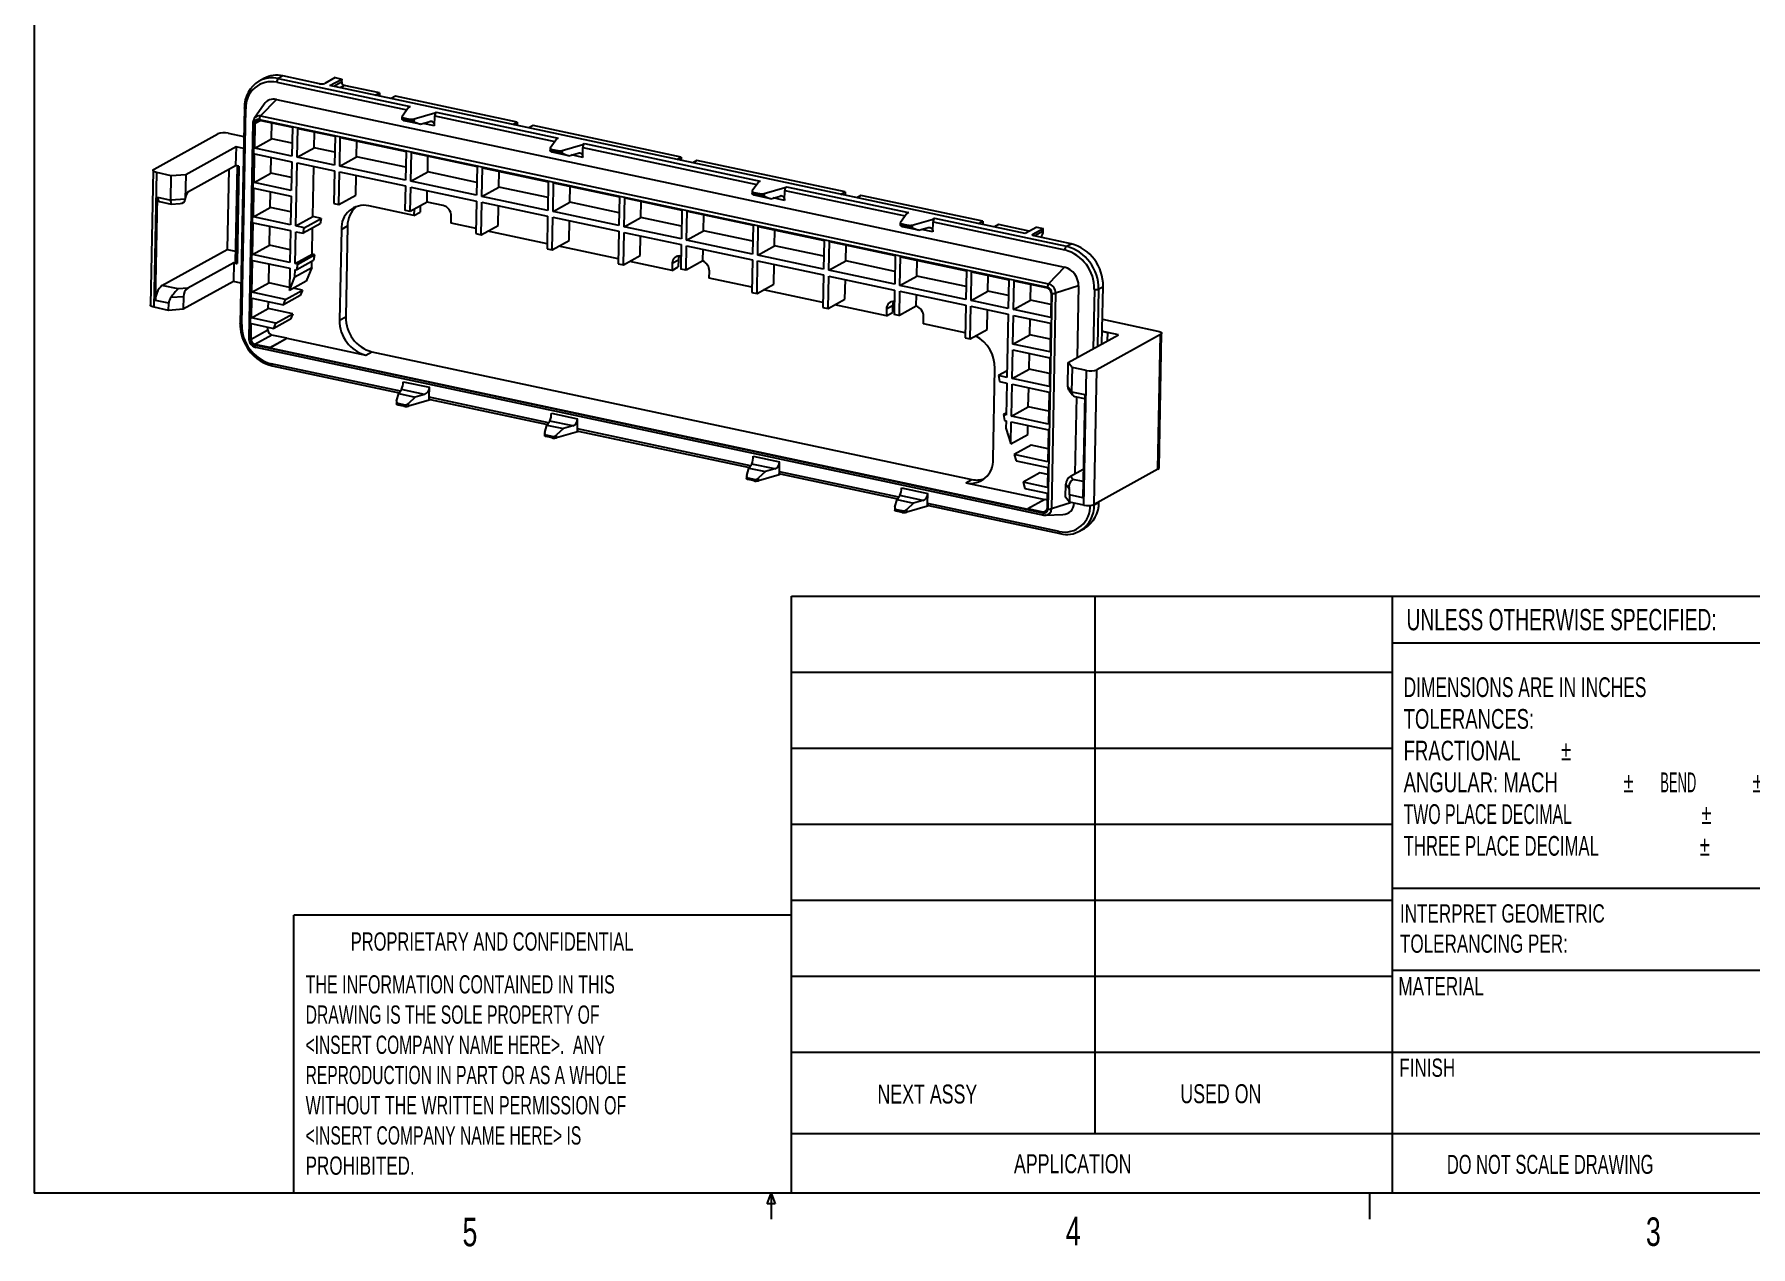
# Model space of a CAD drawing. Extents: x 0.3 to 10.6, y 0.2 to 8.2.
# Drawn here: x 0.33 to 5.98, y 0.22 to 4.2 of the extents above; entities that cross this region are included whole.
import ezdxf
from ezdxf.enums import TextEntityAlignment as Align

# ---------------------------------------------------------------- set-up
doc = ezdxf.new("R2010")
doc.units = 0
doc.layers.get('0').update_dxf_attribs({"linetype": 'CONTINUOUS'})

# ---------------------------------------------------------------- blocks, each defined once
blk = doc.blocks.new('SW_NOTE_0')
at = {"color": 0, "linetype": 'CONTINUOUS', "width": 0.7}
for s, p in [('INTERPRET GEOMETRIC', (0, 0)), ('TOLERANCING PER:', (0, -0.0994))]:
    blk.add_text(s, height=0.06, dxfattribs=at).set_placement(p, align=Align.BOTTOM_LEFT)
blk = doc.blocks.new('SW_NOTE_1')
at = {"color": 0, "linetype": 'CONTINUOUS'}
for s, width, p in [('DIMENSIONS ARE IN INCHES', 0.65625, (0, 0)), ('TOLERANCES:', 0.7, (0, -0.1044)), ('FRACTIONAL', 0.7, (0, -0.2087)), ('%%p', 0.7, (0.5176, -0.2087)), ('ANGULAR: MACH', 0.7, (0, -0.3131)), ('%%p', 0.7, (0.7234, -0.3131)), ('     BEND ', 0.49, (0.7853, -0.3131)), ('%%p', 0.7, (1.1478, -0.3131)), ('TWO PLACE DECIMAL    ', 0.6, (0, -0.4175)), ('%%p', 0.7, (0.9794, -0.4175)), ('THREE PLACE DECIMAL  ', 0.633333, (0, -0.5219)), ('%%p', 0.7, (0.9738, -0.5219))]:
    blk.add_text(s, height=0.065, dxfattribs=dict(at, width=width)).set_placement(p, align=Align.BOTTOM_LEFT)
blk = doc.blocks.new('SW_NOTE_2')
at = {"color": 0, "linetype": 'CONTINUOUS'}
for s, width, p in [('THE INFORMATION CONTAINED IN THIS', 0.657576, (0, 0)), ('DRAWING IS THE SOLE PROPERTY OF', 0.643548, (0, -0.0994)), ('<INSERT COMPANY NAME HERE>.  ANY ', 0.636364, (0, -0.1987)), ('REPRODUCTION IN PART OR AS A WHOLE', 0.638235, (0, -0.2981)), ('WITHOUT THE WRITTEN PERMISSION OF', 0.657576, (0, -0.3975)), ('<INSERT COMPANY NAME HERE> IS ', 0.641667, (0, -0.4969)), ('PROHIBITED.', 0.7, (0, -0.5962))]:
    blk.add_text(s, height=0.06, dxfattribs=dict(at, width=width)).set_placement(p, align=Align.BOTTOM_LEFT)

msp = doc.modelspace()

# ---------------------------------------------------------------- linework, layer by layer
at = {"color": 7, "linetype": 'CONTINUOUS'}
for p, q in [((0.3299, 8.1921), (0.3299, 0.3921)), ((1.1478, 4.0675), (1.1326, 4.0591)), ((1.2686, 4.0418), (1.1478, 4.0675)), ((1.0849, 4.059), (1.0698, 4.0506)), ((1.1274, 4.0469), (1.5553, 3.9558)), ((1.1326, 4.0591), (1.5662, 3.9668)), ((1.3198, 4.0618), (1.2857, 4.0429)), ((1.3027, 4.0358), (1.3413, 4.0572)), ((3.5895, 3.5492), (1.3027, 4.0358)), ((1.3149, 4.0333), (1.3411, 4.0478)), ((1.3198, 4.0618), (1.3413, 4.0572)), ((1.3496, 4.0365), (1.3357, 4.0288)), ((1.3413, 4.0572), (1.3411, 4.0478)), ((1.4661, 4.0117), (1.3496, 4.0365)), ((1.4522, 4.004), (1.4661, 4.0117)), ((1.4661, 4.0117), (1.4659, 4.0011)), ((1.0211, 3.9626), (1.0072, 3.2534)), ((1.0122, 3.2504), (1.026, 3.9596)), ((1.0857, 3.9748), (1.0537, 3.928)), ((1.1263, 3.9903), (1.074, 3.9357)), ((1.1263, 3.9903), (3.7194, 3.4384)), ((1.5179, 4.0007), (1.5039, 3.993)), ((1.9191, 3.9153), (1.5179, 4.0007)), ((1.5612, 3.964), (1.54, 3.9342)), ((1.5662, 3.9668), (1.5612, 3.964)), ((1.0494, 3.914), (1.0355, 3.2048)), ((1.0404, 3.2018), (1.0543, 3.911)), ((1.0528, 3.9266), (1.0537, 3.928)), ((1.0552, 3.8302), (1.0568, 3.9105)), ((1.0753, 3.9207), (1.0568, 3.9105)), ((1.07, 3.9246), (3.6632, 3.3727)), ((1.07, 3.9219), (1.1795, 3.8986)), ((1.074, 3.9357), (3.6671, 3.3838)), ((1.1107, 3.8609), (1.1118, 3.913)), ((1.1795, 3.8986), (1.1777, 3.8041)), ((1.5396, 3.9333), (1.5395, 3.9254)), ((1.5464, 3.9203), (1.5398, 3.9251)), ((1.5458, 3.9295), (1.5457, 3.9248)), ((1.5457, 3.9248), (1.5643, 3.9209)), ((1.5458, 3.9295), (1.5644, 3.9256)), ((1.6008, 3.9087), (1.5464, 3.9203)), ((1.5644, 3.9256), (1.5643, 3.9209)), ((1.5792, 3.9259), (1.579, 3.9167)), ((1.579, 3.9167), (1.6008, 3.9087)), ((1.5792, 3.9259), (1.6475, 3.9456)), ((1.6008, 3.9087), (1.6316, 3.9176)), ((1.6466, 3.9032), (1.6093, 3.9112)), ((1.6466, 3.9032), (1.6473, 3.9362)), ((1.6475, 3.9456), (1.6473, 3.9362)), ((1.6473, 3.9362), (2.0429, 3.852)), ((1.6475, 3.9456), (1.6525, 3.9484)), ((1.6525, 3.9484), (2.0538, 3.863)), ((1.9052, 3.9076), (1.9191, 3.9153)), ((1.9191, 3.9153), (1.9189, 3.9047)), ((1.9709, 3.9043), (1.957, 3.8966)), ((2.4585, 3.8005), (1.9709, 3.9043)), ((0.7238, 3.761), (0.9334, 3.877)), ((0.9676, 3.8794), (1.0192, 3.8684)), ((1.0552, 3.8302), (1.1107, 3.8609)), ((1.1785, 3.8465), (1.1107, 3.8609)), ((1.195, 3.8005), (1.1968, 3.8949)), ((1.1968, 3.8949), (1.3193, 3.8688)), ((1.2505, 3.8312), (1.2515, 3.8832)), ((1.3193, 3.8688), (1.3175, 3.7744)), ((1.3347, 3.7707), (1.3366, 3.8651)), ((1.3366, 3.8651), (1.5532, 3.819)), ((1.3903, 3.8015), (1.3913, 3.8535)), ((2.0487, 3.8602), (2.0275, 3.8304)), ((2.0538, 3.863), (2.0487, 3.8602)), ((2.0667, 3.8221), (2.135, 3.8419)), ((2.135, 3.8419), (2.1349, 3.8324)), ((2.135, 3.8419), (2.1401, 3.8447)), ((2.1401, 3.8447), (2.7183, 3.7216)), ((0.9935, 3.8342), (0.8281, 3.7427)), ((0.9935, 3.8342), (0.9923, 3.773)), ((1.0185, 3.8289), (0.9935, 3.8342)), ((1.053, 3.7169), (1.0548, 3.8114)), ((1.0548, 3.8114), (1.1773, 3.7853)), ((1.1777, 3.8041), (1.0552, 3.8302)), ((1.1085, 3.7477), (1.1095, 3.7997)), ((1.1773, 3.7853), (1.1755, 3.6908)), ((1.195, 3.8005), (1.2505, 3.8312)), ((1.3175, 3.7744), (1.195, 3.8005)), ((1.3183, 3.8168), (1.2505, 3.8312)), ((1.3347, 3.7707), (1.3903, 3.8015)), ((1.5522, 3.767), (1.3903, 3.8015)), ((1.5532, 3.819), (1.5514, 3.7246)), ((1.5686, 3.7209), (1.5705, 3.8154)), ((1.5705, 3.8154), (1.7872, 3.7692)), ((1.6242, 3.7517), (1.6252, 3.8037)), ((2.0272, 3.8295), (2.027, 3.8217)), ((2.0339, 3.8165), (2.0273, 3.8213)), ((2.0334, 3.8258), (2.0333, 3.8211)), ((2.0333, 3.8211), (2.0519, 3.8171)), ((2.0334, 3.8258), (2.0519, 3.8218)), ((2.0883, 3.8049), (2.0339, 3.8165)), ((2.0519, 3.8218), (2.0519, 3.8171)), ((2.0667, 3.8221), (2.0665, 3.8129)), ((2.0665, 3.8129), (2.0883, 3.8049)), ((2.0883, 3.8049), (2.1192, 3.8138)), ((2.1342, 3.7995), (2.0969, 3.8074)), ((2.1342, 3.7995), (2.1349, 3.8324)), ((2.1349, 3.8324), (2.7073, 3.7106)), ((2.4445, 3.7928), (2.4585, 3.8005)), ((2.4585, 3.8005), (2.4583, 3.7899)), ((2.5102, 3.7895), (2.4963, 3.7818)), ((2.9978, 3.6857), (2.5102, 3.7895)), ((0.7204, 3.7569), (0.7117, 3.314)), ((0.7241, 3.3065), (0.7328, 3.7495)), ((0.7802, 3.7394), (0.7328, 3.7495)), ((0.7786, 3.6593), (0.7802, 3.7394)), ((0.8281, 3.7427), (0.7802, 3.7394)), ((0.8281, 3.7427), (0.8265, 3.6626)), ((0.837, 3.6871), (0.9923, 3.773)), ((0.9696, 3.7604), (0.9644, 3.4968)), ((0.9968, 3.772), (0.9906, 3.454)), ((1.0031, 3.7707), (0.9923, 3.773)), ((1.0031, 3.7707), (0.9968, 3.4503)), ((1.053, 3.7169), (1.1085, 3.7477)), ((1.1763, 3.7332), (1.1085, 3.7477)), ((1.1905, 3.5739), (1.1946, 3.7816)), ((1.1946, 3.7816), (1.3171, 3.7555)), ((1.2461, 3.6046), (1.2493, 3.77)), ((1.3171, 3.7555), (1.315, 3.6484)), ((1.3323, 3.6447), (1.3343, 3.7519)), ((1.3343, 3.7519), (1.551, 3.7057)), ((1.5514, 3.7246), (1.3347, 3.7707)), ((1.3878, 3.6754), (1.3891, 3.7402)), ((1.5686, 3.7209), (1.6242, 3.7517)), ((1.7861, 3.7172), (1.6242, 3.7517)), ((1.7872, 3.7692), (1.7853, 3.6748)), ((1.8026, 3.6711), (1.8044, 3.7656)), ((1.8044, 3.7656), (2.0211, 3.7195)), ((1.8581, 3.7019), (1.8591, 3.7539)), ((1.0508, 3.6036), (1.0526, 3.6981)), ((1.0526, 3.6981), (1.1751, 3.672)), ((1.1755, 3.6908), (1.053, 3.7169)), ((1.1063, 3.6344), (1.1073, 3.6864)), ((1.1751, 3.672), (1.1733, 3.5776)), ((1.3323, 3.6447), (1.3878, 3.6754)), ((1.551, 3.7057), (1.5494, 3.6255)), ((1.5667, 3.6219), (1.5683, 3.7021)), ((1.5683, 3.7021), (1.7849, 3.656)), ((1.7853, 3.6748), (1.5686, 3.7209)), ((1.6223, 3.6527), (1.623, 3.6904)), ((1.8026, 3.6711), (1.8581, 3.7019)), ((2.0192, 3.625), (1.8026, 3.6711)), ((2.0201, 3.6674), (1.8581, 3.7019)), ((2.0211, 3.7195), (2.0192, 3.625)), ((2.0365, 3.6213), (2.0383, 3.7158)), ((2.0383, 3.7158), (2.255, 3.6697)), ((2.092, 3.6521), (2.0931, 3.7041)), ((2.6916, 3.6881), (2.6915, 3.6802)), ((2.6984, 3.6751), (2.6918, 3.6799)), ((2.7132, 3.7188), (2.692, 3.689)), ((2.6978, 3.6844), (2.6977, 3.6796)), ((2.6977, 3.6796), (2.7163, 3.6757)), ((2.6978, 3.6844), (2.7164, 3.6804)), ((2.7528, 3.6635), (2.6984, 3.6751)), ((2.7183, 3.7216), (2.7132, 3.7188)), ((2.7164, 3.6804), (2.7163, 3.6757)), ((2.7312, 3.6807), (2.731, 3.6715)), ((2.731, 3.6715), (2.7528, 3.6635)), ((2.7312, 3.6807), (2.7995, 3.7004)), ((2.7528, 3.6635), (2.7836, 3.6724)), ((2.7987, 3.658), (2.7993, 3.691)), ((2.7995, 3.7004), (2.7993, 3.691)), ((2.7993, 3.691), (3.1949, 3.6068)), ((2.7995, 3.7004), (2.8045, 3.7032)), ((2.8045, 3.7032), (3.2058, 3.6178)), ((2.9839, 3.678), (2.9978, 3.6857)), ((2.9978, 3.6857), (2.9976, 3.6751)), ((3.0496, 3.6747), (3.0357, 3.667)), ((3.4508, 3.5893), (3.0496, 3.6747)), ((0.7289, 3.3292), (0.7355, 3.6684)), ((0.7355, 3.6684), (0.7786, 3.6593)), ((0.7414, 3.6545), (0.7801, 3.6462)), ((0.8265, 3.6626), (0.7786, 3.6593)), ((0.7802, 3.6462), (0.8102, 3.6483)), ((1.0508, 3.6036), (1.1063, 3.6344)), ((1.1741, 3.62), (1.1063, 3.6344)), ((1.315, 3.6484), (1.3323, 3.6447)), ((1.5791, 3.6088), (1.4303, 3.6404)), ((1.5667, 3.6219), (1.5515, 3.6252)), ((1.6223, 3.6527), (1.5667, 3.6219)), ((1.5795, 3.629), (1.5791, 3.6088)), ((1.5791, 3.6088), (1.5993, 3.6199)), ((1.5997, 3.6402), (1.5993, 3.6199)), ((1.6752, 3.6414), (1.6223, 3.6527)), ((1.7849, 3.656), (1.7828, 3.5488)), ((1.8001, 3.5451), (1.8022, 3.6523)), ((1.8022, 3.6523), (2.0189, 3.6062)), ((1.8557, 3.5759), (1.8569, 3.6406)), ((2.0365, 3.6213), (2.092, 3.6521)), ((2.2532, 3.5752), (2.0365, 3.6213)), ((2.254, 3.6176), (2.092, 3.6521)), ((2.255, 3.6697), (2.2532, 3.5752)), ((2.2704, 3.5716), (2.2723, 3.666)), ((2.2723, 3.666), (2.4608, 3.6259)), ((2.326, 3.6023), (2.327, 3.6543)), ((2.4608, 3.6259), (2.459, 3.5314)), ((2.4762, 3.5278), (2.4781, 3.6222)), ((2.4781, 3.6222), (2.6947, 3.5761)), ((2.7987, 3.658), (2.7613, 3.666)), ((3.2008, 3.615), (3.1795, 3.5852)), ((3.2058, 3.6178), (3.2008, 3.615)), ((1.0483, 3.4797), (1.0504, 3.5848)), ((1.0504, 3.5848), (1.1729, 3.5587)), ((1.1733, 3.5776), (1.0508, 3.6036)), ((1.1039, 3.5105), (1.1051, 3.5731)), ((1.1729, 3.5587), (1.1708, 3.4536)), ((1.1905, 3.5739), (1.2461, 3.6046)), ((1.2179, 3.5681), (1.1905, 3.5739)), ((1.2702, 3.5806), (1.2147, 3.5498)), ((1.2147, 3.5498), (1.2179, 3.5681)), ((1.2179, 3.5681), (1.2735, 3.5988)), ((1.2436, 3.4807), (1.2453, 3.5668)), ((1.2735, 3.5988), (1.2461, 3.6046)), ((1.2735, 3.5988), (1.2702, 3.5806)), ((1.3402, 3.5628), (1.3344, 3.2642)), ((1.3402, 3.5628), (1.3604, 3.574)), ((1.3604, 3.574), (1.3546, 3.2753)), ((1.7012, 3.5828), (1.7016, 3.6062)), ((1.7832, 3.5653), (1.7012, 3.5828)), ((1.8001, 3.5451), (1.8557, 3.5759)), ((2.0189, 3.6062), (2.0168, 3.499)), ((2.034, 3.4953), (2.0361, 3.6025)), ((2.0361, 3.6025), (2.2528, 3.5564)), ((2.0896, 3.5261), (2.0908, 3.5909)), ((2.2704, 3.5716), (2.326, 3.6023)), ((2.459, 3.5314), (2.2704, 3.5716)), ((2.4598, 3.5738), (2.326, 3.6023)), ((2.4762, 3.5278), (2.5318, 3.5585)), ((2.5318, 3.5585), (2.5328, 3.6105)), ((2.6937, 3.524), (2.5318, 3.5585)), ((2.6947, 3.5761), (2.6929, 3.4816)), ((2.7102, 3.478), (2.712, 3.5724)), ((2.712, 3.5724), (2.9287, 3.5263)), ((2.7657, 3.5087), (2.7667, 3.5608)), ((3.1792, 3.5843), (3.179, 3.5765)), ((3.1859, 3.5713), (3.1793, 3.5761)), ((3.1854, 3.5806), (3.1853, 3.5759)), ((3.1853, 3.5759), (3.2039, 3.5719)), ((3.1854, 3.5806), (3.204, 3.5766)), ((3.2404, 3.5597), (3.1859, 3.5713)), ((3.204, 3.5766), (3.2039, 3.5719)), ((3.2187, 3.5769), (3.2185, 3.5678)), ((3.2185, 3.5678), (3.2404, 3.5597)), ((3.2187, 3.5769), (3.2871, 3.5967)), ((3.2404, 3.5597), (3.2712, 3.5687)), ((3.2862, 3.5543), (3.2489, 3.5622)), ((3.2862, 3.5543), (3.2869, 3.5873)), ((3.2871, 3.5967), (3.2869, 3.5873)), ((3.2869, 3.5873), (3.7205, 3.495)), ((3.2871, 3.5967), (3.2921, 3.5995)), ((3.2921, 3.5995), (3.7257, 3.5072)), ((3.4369, 3.5816), (3.4508, 3.5893)), ((3.4508, 3.5893), (3.4506, 3.5787)), ((3.5026, 3.5783), (3.4887, 3.5706)), ((3.6034, 3.5569), (3.5026, 3.5783)), ((3.6281, 3.5705), (3.5895, 3.5492)), ((3.6156, 3.5471), (3.6497, 3.5659)), ((3.6281, 3.5705), (3.6497, 3.5659)), ((3.6495, 3.5565), (3.6497, 3.5659)), ((1.0483, 3.4797), (1.1039, 3.5105)), ((1.1717, 3.496), (1.1039, 3.5105)), ((1.1881, 3.45), (1.1902, 3.555)), ((1.1902, 3.555), (1.2147, 3.5498)), ((1.7828, 3.5488), (1.8001, 3.5451)), ((2.0171, 3.5155), (1.8218, 3.5571)), ((2.034, 3.4953), (2.0896, 3.5261)), ((2.251, 3.4658), (2.0557, 3.5073)), ((2.2528, 3.5564), (2.2507, 3.4492)), ((2.268, 3.4456), (2.2701, 3.5527)), ((2.2701, 3.5527), (2.4586, 3.5126)), ((2.3235, 3.4763), (2.3248, 3.5411)), ((2.4586, 3.5126), (2.457, 3.4324)), ((2.4743, 3.4282), (2.4759, 3.5089)), ((2.4759, 3.5089), (2.6925, 3.4628)), ((2.6929, 3.4816), (2.4762, 3.5278)), ((2.7102, 3.478), (2.7657, 3.5087)), ((2.9277, 3.4742), (2.7657, 3.5087)), ((2.9287, 3.5263), (2.9268, 3.4319)), ((2.9441, 3.4282), (2.9459, 3.5226)), ((2.9459, 3.5226), (3.1626, 3.4765)), ((2.9996, 3.4589), (3.0007, 3.511)), ((3.6156, 3.5471), (3.6155, 3.5429)), ((3.7409, 3.5156), (3.6201, 3.5413)), ((3.6495, 3.5565), (3.6214, 3.541)), ((3.7257, 3.5072), (3.7409, 3.5156)), ((0.7498, 3.378), (0.9644, 3.4968)), ((0.986, 3.4526), (0.8349, 3.3689)), ((0.9644, 3.4968), (0.9913, 3.4911)), ((0.986, 3.4526), (0.9848, 3.3913)), ((0.9968, 3.4503), (0.986, 3.4526)), ((1.0459, 3.3558), (1.048, 3.4609)), ((1.048, 3.4609), (1.1705, 3.4348)), ((1.1708, 3.4536), (1.0483, 3.4797)), ((1.1015, 3.3865), (1.1027, 3.4492)), ((1.1881, 3.45), (1.2436, 3.4807)), ((1.1966, 3.4482), (1.1881, 3.45)), ((1.2489, 3.4607), (1.1934, 3.4299)), ((1.1934, 3.4299), (1.1966, 3.4482)), ((1.1966, 3.4482), (1.2521, 3.4789)), ((1.2428, 3.437), (1.2432, 3.4575)), ((1.2521, 3.4789), (1.2436, 3.4807)), ((1.2521, 3.4789), (1.2489, 3.4607)), ((2.0168, 3.499), (2.034, 3.4953)), ((2.2507, 3.4492), (2.268, 3.4456)), ((2.268, 3.4456), (2.3235, 3.4763)), ((2.4284, 3.428), (2.2896, 3.4575)), ((2.4289, 3.4514), (2.4284, 3.428)), ((2.4289, 3.4514), (2.4491, 3.4626)), ((2.4491, 3.4626), (2.4486, 3.4392)), ((2.4579, 3.4748), (2.4564, 3.4751)), ((2.5298, 3.4589), (2.4743, 3.4282)), ((2.5298, 3.4589), (2.5306, 3.4973)), ((2.6925, 3.4628), (2.6904, 3.3556)), ((2.7077, 3.352), (2.7098, 3.4591)), ((2.7098, 3.4591), (2.9265, 3.413)), ((2.9268, 3.4319), (2.7102, 3.478)), ((2.7632, 3.3827), (2.7645, 3.4475)), ((2.9441, 3.4282), (2.9996, 3.4589)), ((3.1616, 3.4245), (2.9996, 3.4589)), ((3.1626, 3.4765), (3.1608, 3.3821)), ((3.178, 3.3784), (3.1799, 3.4728)), ((3.1799, 3.4728), (3.3965, 3.4267)), ((3.2336, 3.4091), (3.2346, 3.4612)), ((0.9848, 3.3913), (0.8194, 3.2998)), ((1.0098, 3.386), (0.9848, 3.3913)), ((1.1705, 3.4348), (1.1691, 3.3621)), ((1.1691, 3.3621), (1.1872, 3.4063)), ((1.2246, 3.3929), (1.1691, 3.3621)), ((1.1872, 3.4063), (1.2428, 3.437)), ((1.1872, 3.4063), (1.1877, 3.4311)), ((1.1877, 3.4311), (1.1934, 3.4299)), ((1.2428, 3.437), (1.2246, 3.3929)), ((2.4284, 3.428), (2.4486, 3.4392)), ((2.469, 3.4299), (2.457, 3.4324)), ((2.5505, 3.402), (2.551, 3.4254)), ((2.6908, 3.3722), (2.5505, 3.402)), ((2.9265, 3.413), (2.9244, 3.3058)), ((2.9416, 3.3022), (2.9437, 3.4093)), ((2.9437, 3.4093), (3.1604, 3.3632)), ((3.1608, 3.3821), (2.9441, 3.4282)), ((2.9972, 3.3329), (2.9984, 3.3977)), ((3.178, 3.3784), (3.2336, 3.4091)), ((3.3955, 3.3747), (3.2336, 3.4091)), ((3.3965, 3.4267), (3.3947, 3.3323)), ((3.4119, 3.3286), (3.4138, 3.423)), ((3.4138, 3.423), (3.5363, 3.397)), ((3.4675, 3.3594), (3.4685, 3.4114)), ((3.5363, 3.397), (3.5344, 3.3025)), ((3.5517, 3.2989), (3.5535, 3.3933)), ((3.5535, 3.3933), (3.6631, 3.37)), ((3.7194, 3.4384), (3.6671, 3.3838)), ((0.8031, 3.3667), (0.7498, 3.378)), ((0.7797, 3.3394), (0.8203, 3.3422)), ((0.8349, 3.3689), (0.8031, 3.3667)), ((0.8203, 3.3422), (0.8194, 3.2998)), ((1.0443, 3.2715), (1.0456, 3.3369)), ((1.0456, 3.3369), (1.1496, 3.3148)), ((1.0459, 3.3558), (1.1015, 3.3865)), ((1.1567, 3.3322), (1.0459, 3.3558)), ((1.1692, 3.3721), (1.1015, 3.3865)), ((1.2051, 3.3455), (1.1496, 3.3148)), ((1.1496, 3.3148), (1.1567, 3.3322)), ((1.1567, 3.3322), (1.2123, 3.3629)), ((1.2123, 3.3629), (1.1821, 3.3694)), ((1.2123, 3.3629), (1.2051, 3.3455)), ((2.6904, 3.3556), (2.7077, 3.352)), ((2.7077, 3.352), (2.7632, 3.3827)), ((2.9247, 3.3224), (2.7294, 3.3639)), ((2.9416, 3.3022), (2.9972, 3.3329)), ((3.1604, 3.3632), (3.1588, 3.2831)), ((3.1761, 3.2793), (3.1776, 3.3595)), ((3.1776, 3.3595), (3.3943, 3.3134)), ((3.3947, 3.3323), (3.178, 3.3784)), ((3.2316, 3.3101), (3.2324, 3.3479)), ((3.4119, 3.3286), (3.4675, 3.3594)), ((3.5353, 3.3449), (3.4675, 3.3594)), ((3.6072, 3.3296), (3.6083, 3.3817)), ((3.6782, 3.3526), (3.6644, 2.6434)), ((3.6758, 3.3531), (3.6742, 3.2728)), ((3.6903, 3.3529), (3.6764, 2.6437)), ((3.7658, 3.3765), (3.6903, 3.3529)), ((3.7658, 3.3765), (3.7612, 3.141)), ((3.8176, 3.3655), (3.8138, 3.17)), ((3.8313, 3.3664), (3.8276, 3.1777)), ((3.8313, 3.3664), (3.8464, 3.3748)), ((3.8437, 3.2346), (3.8464, 3.3748)), ((0.7716, 3.2964), (0.7241, 3.3065)), ((0.772, 3.32), (0.7289, 3.3292)), ((0.7716, 3.2964), (0.772, 3.32)), ((0.8194, 3.2998), (0.7716, 3.2964)), ((1.0443, 3.2715), (1.0998, 3.3022)), ((1.0998, 3.3022), (1.1003, 3.3253)), ((1.1802, 3.2851), (1.0998, 3.3022)), ((1.1247, 3.2544), (1.1802, 3.2851)), ((1.1802, 3.2851), (1.1731, 3.2677)), ((2.9244, 3.3058), (2.9416, 3.3022)), ((3.1334, 3.278), (2.9633, 3.3142)), ((3.1338, 3.3014), (3.1334, 3.278)), ((3.1334, 3.278), (3.1536, 3.2891)), ((3.1338, 3.3014), (3.154, 3.3126)), ((3.154, 3.3126), (3.1536, 3.2891)), ((3.174, 3.2798), (3.1588, 3.2831)), ((3.2316, 3.3101), (3.1761, 3.2793)), ((3.2555, 3.252), (3.2559, 3.2754)), ((3.3943, 3.3134), (3.3922, 3.2063)), ((3.4095, 3.2026), (3.4116, 3.3098)), ((3.4116, 3.3098), (3.5341, 3.2837)), ((3.5344, 3.3025), (3.4119, 3.3286)), ((3.465, 3.2333), (3.4663, 3.2981)), ((3.5341, 3.2837), (3.53, 3.076)), ((3.5495, 3.1856), (3.5513, 3.28)), ((3.5513, 3.28), (3.6738, 3.2539)), ((3.5517, 3.2989), (3.6072, 3.3296)), ((3.6742, 3.2728), (3.5517, 3.2989)), ((3.675, 3.3152), (3.6072, 3.3296)), ((1.0429, 3.2013), (1.0439, 3.2526)), ((1.0429, 3.2013), (1.0984, 3.2321)), ((1.0439, 3.2526), (1.1175, 3.237)), ((1.1247, 3.2544), (1.0443, 3.2715)), ((1.0984, 3.2321), (1.0986, 3.241)), ((1.1731, 3.2677), (1.1175, 3.237)), ((1.1175, 3.237), (1.1247, 3.2544)), ((1.3344, 3.2642), (1.3546, 3.2753)), ((3.3925, 3.2228), (3.2555, 3.252)), ((3.4095, 3.2026), (3.465, 3.2333)), ((3.605, 3.2163), (3.606, 3.2684)), ((3.6738, 3.2539), (3.672, 3.1595)), ((3.8427, 3.1861), (3.8437, 3.2346)), ((3.8443, 3.2671), (4.0267, 3.2283)), ((3.8461, 3.2271), (3.8606, 3.224)), ((3.8606, 3.224), (3.86, 3.1956)), ((3.8972, 3.2162), (3.8606, 3.224)), ((4.0304, 2.7779), (4.039, 3.2209)), ((3.6486, 2.6298), (1.0555, 3.1817)), ((1.1111, 3.2152), (1.0556, 3.1844)), ((1.1052, 3.1739), (1.0556, 3.1844)), ((1.0585, 3.1748), (3.6516, 2.6229)), ((1.1052, 3.1739), (1.1608, 3.2046)), ((1.1052, 3.1736), (1.1608, 3.2044)), ((1.1052, 3.1736), (1.1052, 3.1739)), ((1.1052, 3.1736), (3.599, 2.6429)), ((1.1608, 3.2046), (1.1111, 3.2152)), ((1.1608, 3.2046), (1.1608, 3.2044)), ((1.1608, 3.2044), (1.4207, 3.149)), ((3.3922, 3.2063), (3.4095, 3.2026)), ((3.5473, 3.0723), (3.5491, 3.1667)), ((3.5491, 3.1667), (3.6716, 3.1407)), ((3.5495, 3.1856), (3.605, 3.2163)), ((3.672, 3.1595), (3.5495, 3.1856)), ((3.6728, 3.2019), (3.605, 3.2163)), ((3.7319, 3.1247), (3.8972, 3.2162)), ((4.0356, 3.2168), (3.826, 3.1008)), ((4.027, 2.7738), (4.0356, 3.2168)), ((1.5344, 3.0304), (1.1093, 3.1209)), ((1.1122, 3.1139), (1.5305, 3.0249)), ((1.4207, 3.149), (1.4409, 3.1602)), ((1.4409, 3.1602), (3.4148, 2.7401)), ((3.6028, 3.103), (3.6038, 3.1551)), ((3.6716, 3.1407), (3.6698, 3.0462)), ((3.7303, 3.0446), (3.7319, 3.1247)), ((3.7444, 3.1085), (3.7319, 3.1247)), ((3.7444, 3.1085), (3.7428, 3.0284)), ((3.7918, 3.0984), (3.7444, 3.1085)), ((1.5435, 3.0616), (1.6298, 3.0433)), ((3.4847, 2.8065), (3.4906, 3.1052)), ((3.5304, 3.0972), (3.5026, 3.0818)), ((3.5026, 3.0818), (3.5051, 3.0624)), ((3.53, 3.076), (3.5026, 3.0818)), ((3.5051, 3.0624), (3.5296, 3.0571)), ((3.5296, 3.0571), (3.5276, 2.952)), ((3.5448, 2.9484), (3.5469, 3.0535)), ((3.5469, 3.0535), (3.6694, 3.0274)), ((3.5473, 3.0723), (3.6028, 3.103)), ((3.6698, 3.0462), (3.5473, 3.0723)), ((3.6706, 3.0886), (3.6028, 3.103)), ((3.7832, 2.6555), (3.7918, 3.0984)), ((3.8174, 2.6578), (3.826, 3.1008)), ((1.5213, 2.9964), (1.5211, 2.9885)), ((1.5217, 2.9986), (1.5288, 3.0226)), ((1.5288, 3.0226), (1.5384, 3.0361)), ((1.5288, 3.0226), (1.5832, 3.011)), ((1.6141, 3.0199), (1.5384, 3.0361)), ((1.629, 3.0008), (1.5607, 2.9811)), ((1.5832, 3.011), (1.5609, 2.9902)), ((1.6141, 3.0199), (1.5832, 3.011)), ((1.629, 3.0008), (1.6292, 3.0103)), ((1.6331, 3.0031), (1.629, 3.0008)), ((1.6292, 3.0103), (1.6298, 3.0433)), ((2.0219, 2.9267), (1.6292, 3.0103)), ((1.6322, 3.0033), (2.018, 2.9212)), ((3.6004, 2.9791), (3.6016, 3.0418)), ((3.6694, 3.0274), (3.6673, 2.9223)), ((3.7428, 3.0284), (3.7303, 3.0446)), ((3.7348, 3.0325), (3.7459, 3.018)), ((3.7428, 3.0284), (3.786, 3.0192)), ((3.7532, 3.0135), (3.7857, 3.0066)), ((3.7587, 3.0123), (3.7538, 2.7593)), ((3.786, 3.0192), (3.7793, 2.6799)), ((1.5273, 2.9848), (1.5274, 2.9895)), ((1.5459, 2.9808), (1.5273, 2.9848)), ((1.546, 2.9855), (1.5274, 2.9895)), ((1.5459, 2.9808), (1.546, 2.9855)), ((1.5607, 2.9811), (1.5609, 2.9902)), ((2.0311, 2.9579), (2.1174, 2.9395)), ((2.1167, 2.9065), (2.1174, 2.9395)), ((3.5277, 2.9586), (3.5191, 2.9539)), ((3.5191, 2.9539), (3.5216, 2.9344)), ((3.5276, 2.952), (3.5191, 2.9539)), ((3.5448, 2.9484), (3.6004, 2.9791)), ((3.6673, 2.9223), (3.5448, 2.9484)), ((3.6682, 2.9647), (3.6004, 2.9791)), ((2.0089, 2.8926), (2.0087, 2.8847)), ((2.0092, 2.8948), (2.0164, 2.9188)), ((2.0149, 2.881), (2.015, 2.8857)), ((2.0335, 2.877), (2.0149, 2.881)), ((2.0336, 2.8817), (2.015, 2.8857)), ((2.0164, 2.9188), (2.0259, 2.9323)), ((2.0164, 2.9188), (2.0708, 2.9073)), ((2.1016, 2.9162), (2.0259, 2.9323)), ((2.0335, 2.877), (2.0336, 2.8817)), ((2.1166, 2.8971), (2.0482, 2.8773)), ((2.0482, 2.8773), (2.0484, 2.8865)), ((2.0708, 2.9073), (2.0484, 2.8865)), ((2.1016, 2.9162), (2.0708, 2.9073)), ((2.1166, 2.8971), (2.1167, 2.9065)), ((2.1206, 2.8993), (2.1166, 2.8971)), ((2.6864, 2.7853), (2.1167, 2.9065)), ((2.1197, 2.8995), (2.6825, 2.7797)), ((3.5216, 2.9344), (3.5272, 2.9332)), ((3.5272, 2.9332), (3.5267, 2.9084)), ((3.5267, 2.9084), (3.5431, 2.8569)), ((3.5431, 2.8569), (3.5445, 2.9295)), ((3.5431, 2.8569), (3.5986, 2.8876)), ((3.5445, 2.9295), (3.667, 2.9035)), ((3.5986, 2.8876), (3.5992, 2.9179)), ((3.667, 2.9035), (3.6649, 2.7984)), ((3.6097, 2.8527), (3.5541, 2.822)), ((3.6658, 2.8408), (3.6097, 2.8527)), ((2.6737, 2.7534), (2.6808, 2.7774)), ((2.6808, 2.7774), (2.6904, 2.7909)), ((2.6808, 2.7774), (2.7353, 2.7658)), ((2.7661, 2.7748), (2.6904, 2.7909)), ((2.6956, 2.8164), (2.7819, 2.7981)), ((2.7661, 2.7748), (2.7353, 2.7658)), ((2.7812, 2.7651), (2.7819, 2.7981)), ((3.5541, 2.822), (3.5605, 2.8017)), ((3.6649, 2.7984), (3.5541, 2.822)), ((3.5605, 2.8017), (3.6646, 2.7795)), ((3.6646, 2.7795), (3.6633, 2.7141)), ((3.7387, 2.7509), (3.7812, 2.7744)), ((4.027, 2.7738), (3.8174, 2.6578)), ((2.6733, 2.7512), (2.6732, 2.7433)), ((2.6793, 2.7396), (2.6794, 2.7443)), ((2.6979, 2.7356), (2.6793, 2.7396)), ((2.698, 2.7403), (2.6794, 2.7443)), ((2.6979, 2.7356), (2.698, 2.7403)), ((2.781, 2.7557), (2.7127, 2.7359)), ((2.7127, 2.7359), (2.7129, 2.745)), ((2.7353, 2.7658), (2.7129, 2.745)), ((2.781, 2.7557), (2.7812, 2.7651)), ((2.7851, 2.7579), (2.781, 2.7557)), ((3.174, 2.6815), (2.7812, 2.7651)), ((2.7842, 2.7581), (3.17, 2.676)), ((3.1831, 2.7127), (3.2694, 2.6943)), ((3.3946, 2.7289), (3.4148, 2.7401)), ((3.3946, 2.7289), (3.6543, 2.6737)), ((3.6384, 2.7619), (3.5829, 2.7312)), ((3.5829, 2.7312), (3.5893, 2.7109)), ((3.6633, 2.7141), (3.5829, 2.7312)), ((3.5893, 2.7109), (3.6629, 2.6952)), ((3.6641, 2.7565), (3.6384, 2.7619)), ((3.7232, 2.6818), (3.724, 2.7242)), ((3.724, 2.7242), (3.7346, 2.7104)), ((3.747, 2.7401), (3.7387, 2.7509)), ((3.7804, 2.733), (3.747, 2.7401)), ((3.1612, 2.6496), (3.1684, 2.6737)), ((3.1684, 2.6737), (3.178, 2.6871)), ((3.1684, 2.6737), (3.2228, 2.6621)), ((3.2536, 2.671), (3.178, 2.6871)), ((3.2228, 2.6621), (3.2004, 2.6413)), ((3.2536, 2.671), (3.2228, 2.6621)), ((3.2686, 2.6519), (3.2688, 2.6613)), ((3.2688, 2.6613), (3.2694, 2.6943)), ((3.7024, 2.569), (3.2688, 2.6613)), ((3.2717, 2.6543), (3.7054, 2.562)), ((3.6546, 2.6738), (3.599, 2.6431)), ((3.6625, 2.6722), (3.6546, 2.6738)), ((3.6629, 2.6952), (3.6619, 2.6439)), ((3.7421, 2.6642), (3.6764, 2.6437)), ((3.7357, 2.6656), (3.7232, 2.6818)), ((3.7362, 2.6891), (3.7357, 2.6656)), ((3.7832, 2.6555), (3.7357, 2.6656)), ((3.7793, 2.6799), (3.7362, 2.6891)), ((3.8174, 2.6572), (3.8326, 2.6656)), ((3.8174, 2.6579), (3.8174, 2.6572)), ((3.8326, 2.6656), (3.8326, 2.6663)), ((3.1609, 2.6474), (3.1607, 2.6395)), ((3.1669, 2.6358), (3.167, 2.6405)), ((3.1855, 2.6318), (3.1669, 2.6358)), ((3.1856, 2.6366), (3.167, 2.6405)), ((3.1855, 2.6318), (3.1856, 2.6366)), ((3.2686, 2.6519), (3.2003, 2.6321)), ((3.2003, 2.6321), (3.2004, 2.6413)), ((3.2726, 2.6541), (3.2686, 2.6519)), ((3.599, 2.6431), (3.599, 2.6429)), ((3.6487, 2.6325), (3.599, 2.6431)), ((3.6487, 2.6325), (3.6611, 2.6394)), ((3.6516, 2.6229), (3.6567, 2.6225)), ((3.6516, 2.6229), (3.6522, 2.6228)), ((3.6576, 2.6223), (3.7142, 2.6246)), ((3.7701, 2.5708), (3.7852, 2.5792)), ((2.821, 2.3564), (10.6299, 2.3564)), ((2.821, 0.3921), (2.821, 2.3564)), ((3.819, 2.3564), (3.819, 0.5883)), ((4.7982, 0.3921), (4.7982, 2.3564)), ((6.1796, 2.2021), (4.7982, 2.2021)), ((2.821, 2.1064), (4.7982, 2.1064)), ((2.821, 1.8564), (4.7982, 1.8564)), ((2.821, 1.6064), (4.7982, 1.6064)), ((2.821, 1.3564), (4.7982, 1.3564)), ((4.7982, 1.3958), (6.1796, 1.3958)), ((1.1838, 0.3921), (1.1838, 1.3064)), ((2.821, 1.3064), (1.1838, 1.3064)), ((2.821, 1.1064), (4.7982, 1.1064)), ((4.7982, 1.1258), (6.1796, 1.1258)), ((2.821, 0.8564), (4.7982, 0.8564)), ((4.7982, 0.8558), (6.1796, 0.8558)), ((2.821, 0.5883), (6.1796, 0.5883)), ((10.6299, 0.3921), (0.3299, 0.3921)), ((2.7414, 0.3575), (2.7547, 0.3921)), ((2.7672, 0.3575), (2.7414, 0.3575)), ((2.7547, 0.3921), (2.7547, 0.3073)), ((2.7547, 0.3921), (2.7672, 0.3575)), ((4.7234, 0.3921), (4.7234, 0.3073))]:
    msp.add_line(p, q, dxfattribs=at)
for points in [[(1.0686, 4.05), (1.0688, 4.0501), (1.0698, 4.0506)], [(1.026, 3.9596), (1.0244, 3.96), (1.0231, 3.9605), (1.0221, 3.9611), (1.0214, 3.9617), (1.0211, 3.9624), (1.0211, 3.9626)], [(1.0528, 3.9264), (1.0501, 3.92), (1.0494, 3.914)], [(1.0494, 3.914), (1.0494, 3.9138), (1.0496, 3.9132), (1.0501, 3.9127), (1.0508, 3.9122), (1.0518, 3.9118), (1.053, 3.9114), (1.0543, 3.911)], [(1.5398, 3.9251), (1.5395, 3.9254), (1.5396, 3.9256), (1.5401, 3.9257), (1.541, 3.9256), (1.5423, 3.9255), (1.5439, 3.9252), (1.5457, 3.9248)], [(1.54, 3.9342), (1.5397, 3.9336), (1.5397, 3.9329), (1.54, 3.9322), (1.5406, 3.9316), (1.5416, 3.931), (1.5427, 3.9304), (1.5442, 3.93), (1.5458, 3.9295)], [(2.0273, 3.8213), (2.027, 3.8216), (2.0271, 3.8218), (2.0277, 3.8219), (2.0286, 3.8218), (2.0298, 3.8217), (2.0314, 3.8214), (2.0333, 3.8211)], [(2.0275, 3.8304), (2.0272, 3.8298), (2.0272, 3.8291), (2.0276, 3.8285), (2.0282, 3.8278), (2.0291, 3.8272), (2.0303, 3.8267), (2.0317, 3.8262), (2.0334, 3.8258)], [(2.1192, 3.8138), (2.1222, 3.8143), (2.125, 3.8141), (2.1277, 3.8131), (2.13, 3.8115), (2.1318, 3.8092), (2.1332, 3.8063), (2.134, 3.803), (2.1342, 3.7995)], [(0.7328, 3.7495), (0.7288, 3.7505), (0.7255, 3.7518), (0.7229, 3.7532), (0.7212, 3.7548), (0.7204, 3.7564), (0.7206, 3.758), (0.7218, 3.7596), (0.7238, 3.761)], [(2.6918, 3.6799), (2.6915, 3.6802), (2.6916, 3.6804), (2.6921, 3.6805), (2.693, 3.6804), (2.6943, 3.6803), (2.6959, 3.68), (2.6977, 3.6796)], [(2.692, 3.689), (2.6917, 3.6884), (2.6917, 3.6877), (2.692, 3.687), (2.6926, 3.6864), (2.6936, 3.6858), (2.6948, 3.6853), (2.6962, 3.6848), (2.6978, 3.6844)], [(0.7355, 3.6684), (0.7356, 3.6649), (0.7361, 3.6617), (0.737, 3.6589), (0.7382, 3.6568), (0.7397, 3.6553), (0.7414, 3.6545), (0.7414, 3.6545)], [(3.1793, 3.5761), (3.179, 3.5764), (3.1792, 3.5766), (3.1797, 3.5767), (3.1806, 3.5767), (3.1819, 3.5765), (3.1834, 3.5762), (3.1853, 3.5759)], [(3.1795, 3.5852), (3.1792, 3.5846), (3.1792, 3.5839), (3.1796, 3.5833), (3.1802, 3.5826), (3.1811, 3.582), (3.1823, 3.5815), (3.1837, 3.581), (3.1854, 3.5806)], [(3.2712, 3.5687), (3.2742, 3.5692), (3.2771, 3.5689), (3.2797, 3.568), (3.282, 3.5663), (3.2838, 3.564), (3.2852, 3.5611), (3.286, 3.5579), (3.2862, 3.5543)], [(3.6201, 3.5413), (3.6181, 3.5418), (3.6164, 3.5424), (3.6151, 3.5431), (3.6143, 3.5439), (3.6139, 3.5447), (3.614, 3.5456), (3.6146, 3.5463), (3.6156, 3.5471)], [(0.9906, 3.454), (0.9906, 3.4537), (0.991, 3.4529), (0.9919, 3.4521), (0.9931, 3.4514), (0.9948, 3.4508), (0.9968, 3.4503)], [(0.7241, 3.3065), (0.7201, 3.3076), (0.7168, 3.3088), (0.7142, 3.3103), (0.7125, 3.3118), (0.7118, 3.3135), (0.7117, 3.314)], [(1.0122, 3.2504), (1.0106, 3.2508), (1.0092, 3.2513), (1.0082, 3.2519), (1.0075, 3.2525), (1.0072, 3.2532), (1.0072, 3.2534)], [(3.8606, 3.224), (3.8567, 3.2246), (3.8525, 3.225), (3.8488, 3.2256), (3.8464, 3.2268), (3.8448, 3.2285), (3.8439, 3.2311), (3.8437, 3.2346)], [(4.0267, 3.2283), (4.0306, 3.2273), (4.034, 3.2261), (4.0365, 3.2246), (4.0382, 3.2231), (4.039, 3.2214), (4.0388, 3.2198), (4.0377, 3.2182), (4.0356, 3.2168)], [(1.0355, 3.2048), (1.0355, 3.2046), (1.0357, 3.2041), (1.0362, 3.2035), (1.037, 3.203), (1.0379, 3.2026), (1.0391, 3.2022), (1.0404, 3.2018)], [(1.0585, 3.1748), (1.0583, 3.1748), (1.0576, 3.1751), (1.057, 3.1757), (1.0564, 3.1766), (1.056, 3.1776), (1.0557, 3.1789), (1.0556, 3.1802), (1.0555, 3.1817)], [(1.1093, 3.1209), (1.1093, 3.1191), (1.1096, 3.1175), (1.11, 3.1162), (1.1106, 3.1151), (1.1114, 3.1143), (1.1122, 3.1139), (1.1122, 3.1139)], [(1.6322, 3.0033), (1.6321, 3.0033), (1.6313, 3.0037), (1.6305, 3.0044), (1.6299, 3.0055), (1.6295, 3.0069), (1.6293, 3.0085), (1.6292, 3.0103)], [(1.5273, 2.9848), (1.5257, 2.9852), (1.5243, 2.9857), (1.5231, 2.9862), (1.5222, 2.9868), (1.5215, 2.9874), (1.5212, 2.9881), (1.5211, 2.9885)], [(2.0149, 2.881), (2.0133, 2.8814), (2.0118, 2.8819), (2.0106, 2.8824), (2.0097, 2.883), (2.0091, 2.8837), (2.0088, 2.8843), (2.0087, 2.8847)], [(2.1197, 2.8995), (2.1197, 2.8995), (2.1188, 2.8999), (2.1181, 2.9007), (2.1175, 2.9017), (2.1171, 2.9031), (2.1168, 2.9047), (2.1167, 2.9065)], [(2.6793, 2.7396), (2.6777, 2.74), (2.6763, 2.7405), (2.6751, 2.741), (2.6742, 2.7416), (2.6735, 2.7423), (2.6732, 2.7429), (2.6732, 2.7433)], [(2.7842, 2.7581), (2.7842, 2.7581), (2.7833, 2.7585), (2.7826, 2.7592), (2.782, 2.7603), (2.7815, 2.7617), (2.7813, 2.7633), (2.7812, 2.7651)], [(3.2717, 2.6543), (3.2717, 2.6543), (3.2709, 2.6547), (3.2701, 2.6555), (3.2695, 2.6565), (3.2691, 2.6579), (3.2688, 2.6595), (3.2688, 2.6613)], [(3.1669, 2.6358), (3.1653, 2.6362), (3.1638, 2.6367), (3.1627, 2.6372), (3.1617, 2.6379), (3.1611, 2.6385), (3.1608, 2.6392), (3.1607, 2.6395)], [(3.6486, 2.6298), (3.6487, 2.6283), (3.6488, 2.627), (3.6491, 2.6257), (3.6496, 2.6247), (3.6501, 2.6238), (3.6507, 2.6232), (3.6514, 2.6229), (3.6516, 2.6229)], [(3.6576, 2.6223), (3.6568, 2.6223), (3.6568, 2.6223)], [(3.7024, 2.569), (3.7024, 2.5672), (3.7027, 2.5656), (3.7031, 2.5643), (3.7037, 2.5632), (3.7045, 2.5624), (3.7053, 2.5621)], [(3.7712, 2.5715), (3.7711, 2.5714), (3.7701, 2.5708)]]:
    msp.add_lwpolyline(points, dxfattribs=at)
for centre, radius, start, end in [((1.1276, 3.9798), 0.09, 77.0239, 118.2674), ((1.1214, 3.9649), 0.1001, 121.8162, 181.3315), ((1.11, 3.9645), 0.0841, 78.0802, 183.3706), ((1.1124, 3.9714), 0.09, 77.0239, 118.2674), ((1.1427, 4.0475), 0.0153, 131.0816, 182.5416), ((1.2752, 4.0698), 0.0288, 256.7031, 291.3087), ((1.3526, 4.0476), 0.0114, 178.847, 254.8889), ((1.1173, 3.953), 0.0384, 76.5272, 145.4266), ((1.0695, 3.9171), 0.0192, 76.5272, 145.4266), ((1.0673, 3.9118), 0.0131, 78.0802, 183.3706), ((1.0677, 3.9111), 0.011, 78.0398, 183.411), ((1.0878, 3.9246), 0.0177, 141.1365, 180.1943), ((1.54, 3.8073), 0.1162, 70.3995, 77.9298), ((1.5712, 3.9579), 0.0331, 258.1447, 283.9634), ((1.6344, 3.9055), 0.0125, 349.5514, 102.9859), ((1.6626, 3.9369), 0.0153, 131.0816, 182.5416), ((0.9543, 3.8233), 0.0576, 76.7031, 111.3087), ((2.1501, 3.8331), 0.0153, 131.0816, 182.5416), ((2.0587, 3.8542), 0.0331, 258.1447, 283.9634), ((2.0276, 3.7035), 0.1162, 70.3995, 77.9298), ((0.8571, 3.664), 0.0306, 131.0816, 182.5416), ((2.692, 3.5621), 0.1162, 70.3995, 77.9298), ((2.7232, 3.7127), 0.0331, 258.1447, 283.9634), ((2.7864, 3.6603), 0.0125, 349.5514, 102.9859), ((2.8146, 3.6917), 0.0153, 131.0816, 182.5416), ((0.8037, 3.6557), 0.0253, 171.8858, 202.0134), ((0.8111, 3.6638), 0.0155, 266.6713, 355.6405), ((1.4151, 3.567), 0.075, 78.2676, 183.1832), ((1.4435, 3.5751), 0.0831, 130.5102, 180.747), ((1.5462, 3.6), 0.0257, 77.9667, 82.6923), ((1.6659, 3.6069), 0.0357, 358.847, 74.8889), ((3.1796, 3.4583), 0.1162, 70.3995, 77.9298), ((3.2108, 3.609), 0.0331, 258.1447, 283.9634), ((3.3022, 3.5879), 0.0153, 131.0816, 182.5417), ((3.6205, 3.5563), 0.029, 317.4636, 0.4679), ((3.7358, 3.4956), 0.0153, 131.0816, 182.5416), ((3.6889, 3.3696), 0.1424, 358.7169, 75.0189), ((3.7041, 3.378), 0.1424, 358.7169, 75.0189), ((2.4517, 3.4528), 0.0228, 78.0398, 183.411), ((2.4766, 3.4624), 0.0276, 151.3542, 179.6845), ((2.5144, 3.4258), 0.0365, 359.4141, 65.0901), ((3.6863, 3.3682), 0.1313, 358.8228, 74.9131), ((2.4632, 3.4026), 0.0279, 66.531, 77.8704), ((3.703, 3.3777), 0.0628, 358.847, 74.8889), ((0.79, 3.3319), 0.0612, 131.0816, 182.5416), ((0.804, 3.3185), 0.032, 139.3013, 177.3288), ((0.9468, 3.2204), 0.2052, 134.4977, 144.5558), ((0.8536, 3.3413), 0.0333, 124.0397, 178.5443), ((3.6586, 3.3534), 0.0171, 358.847, 74.8889), ((3.6809, 3.3727), 0.0177, 141.1365, 180.1943), ((3.6578, 3.353), 0.0204, 358.8227, 74.9131), ((3.6589, 3.3535), 0.0314, 358.847, 74.8889), ((3.6836, 3.3781), 0.0261, 258.0322, 284.7875), ((3.8229, 3.3879), 0.0231, 256.7031, 291.3087), ((3.1566, 3.3028), 0.0228, 82.4473, 183.44), ((3.1816, 3.3124), 0.0276, 151.3542, 179.6845), ((3.1684, 3.2535), 0.0269, 73.3864, 77.9668), ((3.2199, 3.276), 0.0361, 359.1089, 70.9783), ((1.1421, 3.2493), 0.1348, 178.2866, 210.086), ((1.1435, 3.2477), 0.1313, 178.8228, 254.9131), ((1.1156, 3.2317), 0.0171, 178.847, 254.8889), ((1.4508, 3.2615), 0.1165, 178.7095, 255.0263), ((1.471, 3.2727), 0.1165, 178.7095, 255.0263), ((1.1425, 3.2424), 0.1317, 207.3814, 256.7274), ((1.0628, 3.2035), 0.0273, 177.2116, 211.0185), ((1.0632, 3.2008), 0.0264, 205.4865, 261.9596), ((1.0608, 3.2014), 0.0204, 178.8227, 254.9131), ((1.06, 3.201), 0.0171, 178.847, 254.8889), ((3.3706, 3.1063), 0.12, 359.4883, 62.0082), ((1.485, 3.0601), 0.0585, 335.7209, 1.4687), ((3.8051, 3.1545), 0.0576, 256.7031, 291.3087), ((1.5283, 2.9964), 0.00696, 161.7136, 263.0414), ((1.6049, 3.0432), 0.025, 291.5892, 0.217), ((3.7501, 3.045), 0.0198, 181.2479, 219.4181), ((3.7566, 3.0269), 0.0138, 173.7348, 255.9219), ((1.5527, 3.0131), 0.0331, 258.1447, 283.9634), ((1.5487, 3.0027), 0.0174, 261.0078, 314.16), ((1.9721, 2.9565), 0.059, 335.8348, 1.3548), ((2.0924, 2.9394), 0.025, 291.5892, 0.217), ((2.0158, 2.8926), 0.00696, 161.7136, 263.0414), ((2.0363, 2.8989), 0.0174, 261.0078, 314.16), ((2.0403, 2.9094), 0.0331, 258.1447, 283.9634), ((2.637, 2.8149), 0.0585, 335.7209, 1.4687), ((2.7569, 2.798), 0.025, 291.5892, 0.217), ((3.4099, 2.8023), 0.075, 258.2676, 3.1832), ((4.0252, 2.7788), 0.00527, 289.7057, 350.6352), ((2.6803, 2.7512), 0.00696, 161.7136, 263.0414), ((2.7047, 2.768), 0.0331, 258.1447, 283.9634), ((2.7007, 2.7575), 0.0174, 261.0078, 314.16), ((3.1246, 2.7112), 0.0585, 335.7209, 1.4687), ((3.4314, 2.8136), 0.0753, 257.3048, 288.7772), ((3.7574, 2.7233), 0.0334, 124.085, 178.499), ((3.7629, 2.7161), 0.0289, 123.5055, 191.2465), ((3.2444, 2.6942), 0.025, 291.5892, 0.217), ((3.7198, 2.6513), 0.0841, 258.0802, 3.3706), ((3.7119, 2.6643), 0.0398, 273.3506, 356.8993), ((3.611, 2.6907), 0.1252, 359.2553, 9.0555), ((3.7189, 2.655), 0.0986, 302.0675, 1.3072), ((3.7964, 2.7115), 0.0576, 256.7031, 291.3087), ((3.7342, 2.6633), 0.0984, 301.2321, 1.3348), ((3.8112, 2.6706), 0.0147, 274.6547, 295.1113), ((3.1678, 2.6474), 0.00696, 161.7136, 263.0414), ((3.1923, 2.6642), 0.0331, 258.1447, 283.9634), ((3.1883, 2.6538), 0.0174, 261.0078, 314.16), ((3.6513, 2.6426), 0.0131, 258.0802, 3.3706), ((3.651, 2.6433), 0.011, 258.0398, 3.411), ((3.6563, 2.6425), 0.0202, 273.6558, 3.3994), ((3.6698, 2.6689), 0.0261, 258.0322, 284.7875), ((3.7275, 2.6438), 0.0845, 254.8043, 301.1712)]:
    msp.add_arc(centre, radius, start, end, dxfattribs=at)

# ---------------------------------------------------------------- block references
for name, p in [('SW_NOTE_1', (4.8353, 2.0049)), ('SW_NOTE_0', (4.8232, 1.2647)), ('SW_NOTE_2', (1.2226, 1.0313))]:
    msp.add_blockref(name, p, dxfattribs=at)

# ---------------------------------------------------------------- texts
for s, height, width, p in [('UNLESS OTHERWISE SPECIFIED:', 0.07, 0.674074, (4.8448, 2.2231)), ('PROPRIETARY AND CONFIDENTIAL', 0.06, 0.675, (1.3712, 1.1723)), ('MATERIAL', 0.06, 0.7, (4.8181, 1.0255)), ('FINISH', 0.06, 0.7, (4.8209, 0.7572)), ('NEXT ASSY', 0.0625, 0.7, (3.104, 0.6686)), ('USED ON', 0.0625, 0.7, (4.1006, 0.6697)), ('APPLICATION', 0.0625, 0.7, (3.5531, 0.4394)), ('DO NOT SCALE DRAWING', 0.0625, 0.6475, (4.9776, 0.4373)), ('5', 0.0938, 0.7, (1.7388, 0.1897)), ('4', 0.0938, 0.7, (3.7238, 0.1929)), ('3', 0.0938, 0.7, (5.6324, 0.1908))]:
    msp.add_text(s, height=height, dxfattribs=dict(at, width=width)).set_placement(p, align=Align.BOTTOM_LEFT)

doc.saveas('drawing.dxf')
